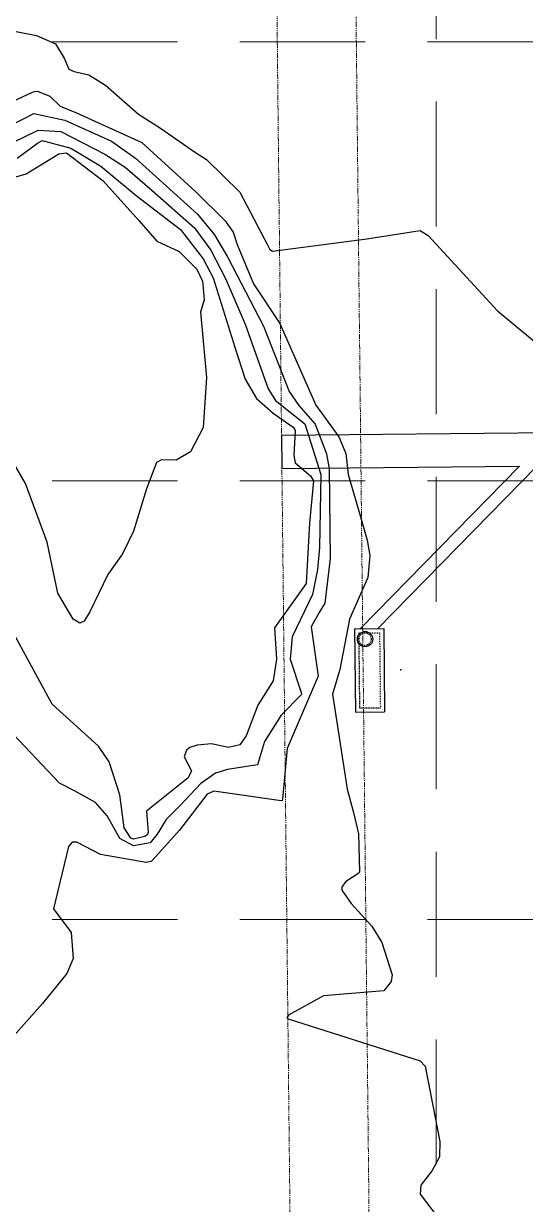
# Model space of a CAD drawing. Header units: inches. Extents: x 2520351 to 2523325, y 7106287 to 7111535.
# Drawn here: x 2520939.6 to 2520999.8, y 7109045.8 to 7109187.5 of the extents above; entities that cross this region are included whole.
import ezdxf

# ---------------------------------------------------------------- set-up
doc = ezdxf.new("R2010")
doc.units = ezdxf.units.IN
doc.header["$MEASUREMENT"] = 0
for name, pattern in [('DASHED', [0.75, 0.5, -0.25]), ('HIDDEN', [0.375, 0.25, -0.125]), ('Xbndy-SC$0$PHANTOM2', [1.25, 0.625, -0.125, 0.125, -0.125, 0.125, -0.125]), ('xstorm-rr$0$HIDDEN4', [0.09375, 0.0625, -0.03125])]:
    doc.linetypes.add(name, pattern=pattern)
for name, color, linetype in [('CONTOURS', 35, 'Continuous'), ('GRID', 254, 'DASHED'), ('XPAV-sc1$0$p-foc', 11, 'Continuous'), ('xstorm-rr$0$storm-drain_a-PROP-PIPE', 251, 'Continuous'), ('xstorm-rr$0$STORM-DRAIN_C-PROP-PIPE', 251, 'Continuous')]:
    doc.layers.add(name, color=color, linetype=linetype)
doc.layers.add('Xbndy-SC$0$ROW-EX', color=5, linetype='Xbndy-SC$0$PHANTOM2', lineweight=0)

# ---------------------------------------------------------------- blocks, each defined once
blk = doc.blocks.new('xstorm-rr$0$10recinlet')
for p, q in [((2, -5), (2, 5)), ((5.5, 5), (2, 5)), ((5.5, -5), (5.5, 5)), ((5.5, -5), (2, -5))]:
    blk.add_line(p, q)
at = {"linetype": 'xstorm-rr$0$HIDDEN4'}
for p, q in [((5, 4.5), (2.5, 4.5)), ((2.5, -4.5), (2.5, 4.5)), ((5, -4.5), (5, 4.5)), ((5, -4.5), (2.5, -4.5))]:
    blk.add_line(p, q, dxfattribs=at)
blk.add_circle((4.25, -3.75), 0.917)
blk.add_circle((4.25, -3.75), 0.75, dxfattribs=at)
blk.add_point((0, 0))

msp = doc.modelspace()

# ---------------------------------------------------------------- linework, layer by layer
at = {"layer": 'CONTOURS'}
for p, q in [((2520934.08, 7109187.49, 730), (2520941.16, 7109186.07, 730)), ((2520941.16, 7109186.07, 730), (2520943.43, 7109185.07, 730)), ((2520943.43, 7109185.07, 730), (2520944.45, 7109183.35, 730)), ((2520944.45, 7109183.35, 730), (2520945.01, 7109182.06, 730)), ((2520945.01, 7109182.06, 730), (2520945.67, 7109181.77, 730)), ((2520945.67, 7109181.77, 730), (2520947.42, 7109181.38, 730)), ((2520947.42, 7109181.38, 730), (2520949.44, 7109180.12, 730)), ((2520949.44, 7109180.12, 730), (2520953.38, 7109176.66, 730)), ((2520936.14, 7109177.19, 731), (2520940.66, 7109179.27, 731)), ((2520940.66, 7109179.27, 731), (2520940.97, 7109179.37, 731)), ((2520940.97, 7109179.37, 731), (2520941.28, 7109179.42, 731)), ((2520941.28, 7109179.42, 731), (2520942.76, 7109178.8, 731)), ((2520942.76, 7109178.8, 731), (2520943.98, 7109177.62, 731)), ((2520943.98, 7109177.62, 731), (2520945.95, 7109176.8, 731)), ((2520938.02, 7109175.29, 732), (2520940.85, 7109176.72, 732)), ((2520940.85, 7109176.72, 732), (2520944.53, 7109175.91, 732)), ((2520944.53, 7109175.91, 732), (2520950.13, 7109173.4, 732)), ((2520945.95, 7109176.8, 731), (2520953.78, 7109173.23, 731)), ((2520953.38, 7109176.66, 730), (2520956, 7109174.97, 730)), ((2520939.62, 7109173.87, 733), (2520941.37, 7109174.71, 733)), ((2520941.37, 7109174.71, 733), (2520944.09, 7109174.55, 733)), ((2520944.09, 7109174.55, 733), (2520949.35, 7109171.85, 733)), ((2520956, 7109174.97, 730), (2520960.22, 7109172.04, 730)), ((2520931.75, 7109170.11, 733), (2520939.62, 7109173.87, 733)), ((2520938.83, 7109171.37, 734), (2520941.28, 7109173.17, 734)), ((2520941.28, 7109173.17, 734), (2520941.84, 7109173.5, 734)), ((2520941.84, 7109173.5, 734), (2520945.25, 7109172.57, 734)), ((2520950.13, 7109173.4, 732), (2520953.02, 7109171.35, 732)), ((2520953.78, 7109173.23, 731), (2520960.25, 7109167.31, 731)), ((2520939.92, 7109169.47, 735), (2520943.83, 7109171.88, 735)), ((2520943.83, 7109171.88, 735), (2520944.74, 7109172.01, 735)), ((2520944.74, 7109172.01, 735), (2520949.15, 7109168.64, 735)), ((2520945.25, 7109172.57, 734), (2520948.87, 7109170.42, 734)), ((2520949.35, 7109171.85, 733), (2520951.79, 7109170.29, 733)), ((2520960.22, 7109172.04, 730), (2520961.52, 7109171.22, 730)), ((2520948.87, 7109170.42, 734), (2520953.12, 7109166.88, 734)), ((2520951.79, 7109170.29, 733), (2520955.01, 7109167.49, 733)), ((2520953.02, 7109171.35, 732), (2520960.44, 7109164.64, 732)), ((2520961.52, 7109171.22, 730), (2520965.52, 7109167.29, 730)), ((2520935.21, 7109168.15, 735), (2520939.92, 7109169.47, 735)), ((2520949.15, 7109168.64, 735), (2520953.44, 7109163.9, 735)), ((2520955.01, 7109167.49, 733), (2520960.09, 7109162.99, 733)), ((2520960.25, 7109167.31, 731), (2520963.77, 7109163.85, 731)), ((2520965.52, 7109167.29, 730), (2520968.89, 7109160.87, 730)), ((2520953.12, 7109166.88, 734), (2520958.41, 7109162.82, 734)), ((2520960.44, 7109164.64, 732), (2520962.49, 7109162.17, 732)), ((2520953.44, 7109163.9, 735), (2520955.58, 7109161.41, 735)), ((2520953.44, 7109163.9, 735), (2520953.44, 7109163.9, 735)), ((2520963.77, 7109163.85, 731), (2520964.74, 7109162.49, 731)), ((2520958.41, 7109162.82, 734), (2520961.15, 7109159.29, 734)), ((2520960.09, 7109162.99, 733), (2520962.07, 7109160.33, 733)), ((2520962.49, 7109162.17, 732), (2520964.08, 7109159.44, 732)), ((2520964.74, 7109162.49, 731), (2520965.2, 7109161.02, 731)), ((2520969.43, 7109160.22, 730), (2520980.74, 7109161.69, 730)), ((2520980.74, 7109161.69, 730), (2520987.16, 7109162.7, 730)), ((2520987.16, 7109162.7, 730), (2520988.13, 7109162.09, 730)), ((2520988.13, 7109162.09, 730), (2520996.41, 7109153.04, 730)), ((2520955.58, 7109161.41, 735), (2520958.24, 7109160.15, 735)), ((2520962.07, 7109160.33, 733), (2520963.83, 7109156.91, 733)), ((2520965.2, 7109161.02, 731), (2520967.18, 7109156.3, 731)), ((2520968.89, 7109160.87, 730), (2520969.11, 7109160.42, 730)), ((2520969.11, 7109160.42, 730), (2520969.43, 7109160.22, 730)), ((2520958.24, 7109160.15, 735), (2520960.36, 7109158.04, 735)), ((2520961.15, 7109159.29, 734), (2520962.33, 7109157.01, 734)), ((2520964.08, 7109159.44, 732), (2520968.37, 7109151.2, 732)), ((2520960.36, 7109158.04, 735), (2520961.07, 7109156.59, 735)), ((2520961.07, 7109156.59, 735), (2520961.26, 7109154.38, 735)), ((2520962.33, 7109157.01, 734), (2520964.93, 7109148.67, 734)), ((2520963.83, 7109156.91, 733), (2520966.19, 7109151.46, 733)), ((2520967.18, 7109156.3, 731), (2520970.34, 7109151.52, 731)), ((2520961.26, 7109154.38, 735), (2520960.8, 7109152.88, 735)), ((2520960.8, 7109152.88, 735), (2520961.54, 7109145.04, 735)), ((2520996.41, 7109153.04, 730), (2521004.36, 7109146.47, 730)), ((2520966.19, 7109151.46, 733), (2520968.94, 7109143.68, 733)), ((2520968.37, 7109151.2, 732), (2520971.44, 7109143.37, 732)), ((2520970.34, 7109151.52, 731), (2520974.63, 7109141.74, 731)), ((2520964.93, 7109148.67, 734), (2520966.19, 7109144.87, 734)), ((2520961.54, 7109145.04, 735), (2520961.13, 7109139.07, 735)), ((2520966.19, 7109144.87, 734), (2520967.52, 7109142.55, 734)), ((2520968.94, 7109143.68, 733), (2520969.82, 7109142.3, 733)), ((2520971.44, 7109143.37, 732), (2520972.6, 7109141.71, 732)), ((2520967.52, 7109142.55, 734), (2520969.51, 7109140.76, 734)), ((2520969.82, 7109142.3, 733), (2520973.33, 7109139.48, 733)), ((2520969.51, 7109140.76, 734), (2520971.93, 7109139.1, 734)), ((2520972.6, 7109141.71, 732), (2520974.55, 7109139.44, 732)), ((2520974.63, 7109141.74, 731), (2520977.38, 7109137.94, 731)), ((2520961.13, 7109139.07, 735), (2520959.6, 7109136.12, 735)), ((2520971.93, 7109139.1, 734), (2520972.18, 7109138.7, 734)), ((2520973.33, 7109139.48, 733), (2520975.25, 7109133.43, 733)), ((2520974.55, 7109139.44, 732), (2520975.92, 7109135.89, 732)), ((2520972.18, 7109138.7, 734), (2520972, 7109135.71, 734)), ((2520977.38, 7109137.94, 731), (2520978.23, 7109135.95, 731)), ((2520939.83, 7109132.32, 735), (2520937.32, 7109136.68, 735)), ((2520959.6, 7109136.12, 735), (2520957.88, 7109135.12, 735)), ((2520955.52, 7109134.84, 735), (2520954.33, 7109131.7, 735)), ((2520956.13, 7109135.17, 735), (2520955.52, 7109134.84, 735)), ((2520957.88, 7109135.12, 735), (2520956.13, 7109135.17, 735)), ((2520972, 7109135.71, 734), (2520972.16, 7109134.81, 734)), ((2520972.16, 7109134.81, 734), (2520974.02, 7109133.25, 734)), ((2520975.92, 7109135.89, 732), (2520976.24, 7109134.09, 732)), ((2520978.23, 7109135.95, 731), (2520978.52, 7109133.41, 731)), ((2520974.02, 7109133.25, 734), (2520974.35, 7109132.67, 734)), ((2520975.25, 7109133.43, 733), (2520975.1, 7109124.64, 733)), ((2520976.24, 7109134.09, 732), (2520976.35, 7109123.33, 732)), ((2520978.52, 7109133.41, 731), (2520979.83, 7109128.91, 731)), ((2520942.44, 7109125.3, 735), (2520939.83, 7109132.32, 735)), ((2520974.35, 7109132.67, 734), (2520973.87, 7109127.58, 734)), ((2520954.33, 7109131.7, 735), (2520952.77, 7109126.63, 735)), ((2520973.87, 7109127.58, 734), (2520973.47, 7109120.33, 734)), ((2520979.83, 7109128.91, 731), (2520980.78, 7109125.54, 731)), ((2520952.77, 7109126.63, 735), (2520951.46, 7109123.88, 735)), ((2520943.73, 7109119.16, 735), (2520942.44, 7109125.3, 735)), ((2520980.78, 7109125.54, 731), (2520981.1, 7109123.71, 731)), ((2520951.46, 7109123.88, 735), (2520949.7, 7109121.43, 735)), ((2520975.1, 7109124.64, 733), (2520974.86, 7109122.01, 733)), ((2520976.35, 7109123.33, 732), (2520975.72, 7109117.96, 732)), ((2520981.1, 7109123.71, 731), (2520980.86, 7109121.05, 731)), ((2520974.86, 7109122.01, 733), (2520974.24, 7109119.01, 733)), ((2520949.7, 7109121.43, 735), (2520947.54, 7109116.95, 735)), ((2520980.86, 7109121.05, 731), (2520978.69, 7109116.04, 731)), ((2520945.56, 7109116.07, 735), (2520943.73, 7109119.16, 735)), ((2520973.47, 7109120.33, 734), (2520969.67, 7109115.01, 734)), ((2520974.24, 7109119.01, 733), (2520971.82, 7109113.93, 733)), ((2520975.72, 7109117.96, 732), (2520975.03, 7109116.86, 732)), ((2520943.03, 7109105.88, 734), (2520937.13, 7109116.72, 734)), ((2520947.54, 7109116.95, 735), (2520946.87, 7109115.81, 735)), ((2520975.03, 7109116.86, 732), (2520974.07, 7109115.12, 732)), ((2520946.36, 7109115.59, 735), (2520945.56, 7109116.07, 735)), ((2520946.87, 7109115.81, 735), (2520946.36, 7109115.59, 735)), ((2520969.67, 7109115.01, 734), (2520969.93, 7109111.27, 734)), ((2520974.07, 7109115.12, 732), (2520974.91, 7109109.23, 732)), ((2520978.69, 7109116.04, 731), (2520977.52, 7109110, 731)), ((2520971.82, 7109113.93, 733), (2520971.58, 7109111.26, 733)), ((2520969.93, 7109111.27, 734), (2520969.51, 7109108.67, 734)), ((2520971.58, 7109111.26, 733), (2520972.92, 7109107.13, 733)), ((2520974.91, 7109109.23, 732), (2520971.19, 7109100.55, 732)), ((2520977.52, 7109110, 731), (2520976.66, 7109107.06, 731)), ((2520969.51, 7109108.67, 734), (2520967.69, 7109105.76, 734)), ((2520972.91, 7109107.01, 733), (2520970.47, 7109104.56, 733)), ((2520972.92, 7109107.13, 733), (2520972.91, 7109107.01, 733)), ((2520976.66, 7109107.06, 731), (2520978.4, 7109095.65, 731)), ((2520948.6, 7109100.83, 734), (2520943.03, 7109105.88, 734)), ((2520967.69, 7109105.76, 734), (2520966.29, 7109102.05, 734)), ((2520970.47, 7109104.56, 733), (2520968.48, 7109101.39, 733)), ((2520943.9, 7109096.39, 733), (2520937.63, 7109103.02, 733)), ((2520949.88, 7109098.93, 734), (2520948.6, 7109100.83, 734)), ((2520960.4, 7109100.94, 734), (2520959.54, 7109100.66, 734)), ((2520962.15, 7109101.09, 734), (2520960.4, 7109100.94, 734)), ((2520964.17, 7109100.67, 734), (2520962.15, 7109101.09, 734)), ((2520965.53, 7109101, 734), (2520964.17, 7109100.67, 734)), ((2520966.29, 7109102.05, 734), (2520965.53, 7109101, 734)), ((2520968.48, 7109101.39, 733), (2520968.23, 7109100.59, 733)), ((2520959.12, 7109100.35, 734), (2520958.85, 7109099.54, 734)), ((2520958.85, 7109099.54, 734), (2520959.72, 7109097.86, 734)), ((2520959.54, 7109100.66, 734), (2520959.12, 7109100.35, 734)), ((2520968.23, 7109100.59, 733), (2520967.65, 7109098.58, 733)), ((2520971.19, 7109100.55, 732), (2520970.66, 7109094.45, 732)), ((2520951.14, 7109094.98, 734), (2520949.88, 7109098.93, 734)), ((2520959.72, 7109097.86, 734), (2520959.35, 7109097.04, 734)), ((2520964.05, 7109098.01, 733), (2520962.61, 7109097.6, 733)), ((2520967.65, 7109098.58, 733), (2520964.05, 7109098.01, 733)), ((2520959.35, 7109097.04, 734), (2520954.33, 7109093.02, 734)), ((2520962.61, 7109097.6, 733), (2520960.86, 7109096.35, 733)), ((2520945.72, 7109095.48, 733), (2520943.9, 7109096.39, 733)), ((2520948.23, 7109094.05, 733), (2520945.72, 7109095.48, 733)), ((2520961.63, 7109095.06, 732), (2520958.28, 7109090.76, 732)), ((2520960.86, 7109096.35, 733), (2520958.32, 7109093.65, 733)), ((2520962.42, 7109095.43, 732), (2520961.63, 7109095.06, 732)), ((2520970.49, 7109094.26, 732), (2520962.42, 7109095.43, 732)), ((2520978.4, 7109095.65, 731), (2520979.17, 7109092.86, 731)), ((2520949.64, 7109092.45, 733), (2520948.23, 7109094.05, 733)), ((2520951.68, 7109091.04, 734), (2520951.14, 7109094.98, 734)), ((2520958.32, 7109093.65, 733), (2520956.68, 7109092.03, 733)), ((2520970.61, 7109094.31, 732), (2520970.49, 7109094.26, 732)), ((2520970.66, 7109094.45, 732), (2520970.61, 7109094.31, 732)), ((2520951.16, 7109089.73, 733), (2520949.64, 7109092.45, 733)), ((2520954.33, 7109093.02, 734), (2520954.56, 7109090.49, 734)), ((2520979.17, 7109092.86, 731), (2520979.74, 7109090.29, 731)), ((2520952.47, 7109089.79, 734), (2520951.68, 7109091.04, 734)), ((2520958.28, 7109090.76, 732), (2520955.44, 7109087.59, 732)), ((2520956.68, 7109092.03, 733), (2520955.6, 7109090.27, 733)), ((2520952.8, 7109088.86, 733), (2520951.16, 7109089.73, 733)), ((2520952.8, 7109089.65, 734), (2520952.47, 7109089.79, 734)), ((2520954.16, 7109089.97, 734), (2520952.8, 7109089.65, 734)), ((2520954.47, 7109090.21, 734), (2520954.16, 7109089.97, 734)), ((2520954.56, 7109090.49, 734), (2520954.47, 7109090.21, 734)), ((2520955.6, 7109090.27, 733), (2520954.79, 7109089.22, 733)), ((2520979.74, 7109090.29, 731), (2520979.87, 7109085.78, 731)), ((2520945, 7109088.78, 732), (2520943.21, 7109081.32, 732)), ((2520945.42, 7109089.29, 732), (2520945, 7109088.78, 732)), ((2520945.98, 7109089.3, 732), (2520945.42, 7109089.29, 732)), ((2520948.82, 7109087.84, 732), (2520945.98, 7109089.3, 732)), ((2520954.79, 7109089.22, 733), (2520952.8, 7109088.86, 733)), ((2520954.3, 7109086.87, 732), (2520948.82, 7109087.84, 732)), ((2520954.89, 7109087, 732), (2520954.3, 7109086.87, 732)), ((2520955.44, 7109087.59, 732), (2520954.89, 7109087, 732)), ((2520979.81, 7109085.59, 731), (2520978.19, 7109084.55, 731)), ((2520979.87, 7109085.78, 731), (2520979.81, 7109085.59, 731)), ((2520978.19, 7109084.55, 731), (2520977.75, 7109083.92, 731)), ((2520977.75, 7109083.92, 731), (2520977.77, 7109083.56, 731)), ((2520977.77, 7109083.56, 731), (2520978.86, 7109081.96, 731)), ((2520943.21, 7109081.32, 732), (2520945.29, 7109078.48, 732)), ((2520978.86, 7109081.96, 731), (2520981.34, 7109079.22, 731)), ((2520945.29, 7109078.48, 732), (2520945.55, 7109075.33, 732)), ((2520981.34, 7109079.22, 731), (2520982.57, 7109077.26, 731)), ((2520982.57, 7109077.26, 731), (2520983.78, 7109073.4, 731)), ((2520945.55, 7109075.33, 732), (2520944.79, 7109073.55, 732)), ((2520944.79, 7109073.55, 732), (2520941.89, 7109069.94, 732)), ((2520983.68, 7109072.57, 731), (2520982.79, 7109071.48, 731)), ((2520983.78, 7109073.4, 731), (2520983.68, 7109072.57, 731)), ((2520982.79, 7109071.48, 731), (2520975.58, 7109070.86, 731)), ((2520941.89, 7109069.94, 732), (2520934.62, 7109061.81, 732)), ((2520975.58, 7109070.86, 731), (2520971.36, 7109068.54, 731)), ((2520971.36, 7109068.54, 731), (2520971.21, 7109068.31, 731)), ((2520971.21, 7109068.31, 731), (2520971.22, 7109068.19, 731)), ((2520971.22, 7109068.19, 731), (2520971.31, 7109068.11, 731)), ((2520971.31, 7109068.11, 731), (2520987.17, 7109063.09, 731)), ((2520987.17, 7109063.09, 731), (2520987.77, 7109062.44, 731)), ((2520987.77, 7109062.44, 731), (2520989.52, 7109053.38, 731)), ((2520989.52, 7109053.38, 731), (2520989.46, 7109051.55, 731)), ((2520989.46, 7109051.55, 731), (2520988.6, 7109049.93, 731)), ((2520988.6, 7109049.93, 731), (2520987.22, 7109048.14, 731)), ((2520987.22, 7109048.14, 731), (2520987.16, 7109047.07, 731)), ((2520987.16, 7109047.07, 731), (2520989.29, 7109044.22, 731))]:
    msp.add_line(p, q, dxfattribs=at)
at = {"layer": 'GRID', "color": 252, "linetype": 'HIDDEN', "lineweight": 0, "ltscale": 60}
for p, q in [((2520988.92, 7106553.15), (2520989.09, 7109604.52)), ((2520673.05, 7109185.3), (2522673.45, 7109185.3)), ((2520673.05, 7109132.66), (2522673.45, 7109132.66)), ((2520673.05, 7109080.01), (2522673.45, 7109080.01))]:
    msp.add_line(p, q, dxfattribs=at)
at = {"layer": 'Xbndy-SC$0$ROW-EX', "color": 0}
for p, q in [((2520969.32, 7109250.22), (2520973.22, 7108889.79)), ((2520978.89, 7109241.51), (2520982.79, 7108881.08))]:
    msp.add_line(p, q, dxfattribs=at)
at = {"layer": 'XPAV-sc1$0$p-foc', "color": 7}
msp.add_arc((2521837.71, 7110047.84), 1487, 271.16849, 271.16849, dxfattribs=at)
at = {"layer": 'xstorm-rr$0$storm-drain_a-PROP-PIPE', "color": 170}
for p, q in [((2520970.53, 7109138.12), (2521073.52, 7109139.23)), ((2520970.53, 7109138.12), (2520970.57, 7109134.12)), ((2520970.57, 7109134.12), (2520999.07, 7109134.42)), ((2520979.97, 7109114.91), (2520999.07, 7109134.42)), ((2520982.09, 7109114.93), (2521001.19, 7109134.45))]:
    msp.add_line(p, q, dxfattribs=at)

# ---------------------------------------------------------------- block references
at = {"layer": 'xstorm-rr$0$STORM-DRAIN_C-PROP-PIPE', "color": 170, "rotation": 180.6201593481655}
msp.add_blockref('xstorm-rr$0$10recinlet', (2520984.83, 7109109.96), dxfattribs=at)

doc.saveas('drawing.dxf')
